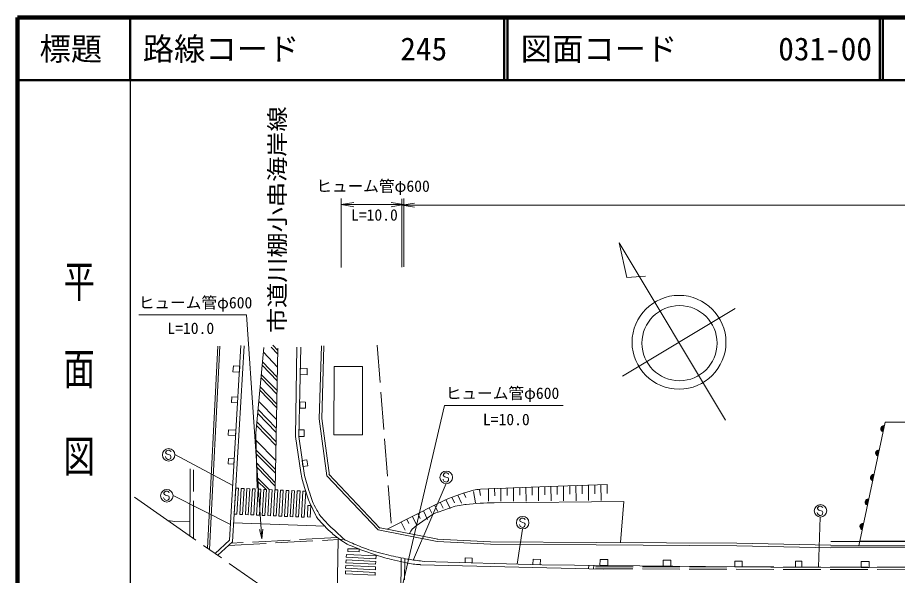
# Model space of a CAD drawing. Units: millimetres, scale not verified. Extents: x 40000 to 680000, y 20000 to 380000.
# Drawn here: x 40000 to 180554, y 290863 to 380000 of the extents above; entities that cross this region are included whole.
import ezdxf
from ezdxf.enums import TextEntityAlignment as Align

# ---------------------------------------------------------------- set-up
doc = ezdxf.new("R2010")
doc.units = ezdxf.units.MM
doc.header["$LTSCALE"] = 1000
doc.linetypes.add('CHAIN', pattern=[18.5, 12, -1.5, 3.5, -1.5])
doc.linetypes.add('DASHED', pattern=[7.5, 6, -1.5])
for name, color, linetype, lineweight in [('M-BGD', 7, 'Continuous', 13), ('M-BMK', 2, 'CHAIN', 13), ('M-BMK-SRVR', 3, 'Continuous', 13), ('M-STR-HTXT', 7, 'Continuous', 13), ('M-STR-STRC', 7, 'Continuous', 13), ('M-STR-STRD', 7, 'Continuous', 13), ('M-TTL', 2, 'Continuous', 140), ('M-TTL-BAND', 7, 'Continuous', 25), ('M-TTL-LINE', 7, 'Continuous', 50)]:
    doc.layers.add(name, color=color, linetype=linetype, lineweight=lineweight)
doc.layers.add('M-BMK-HTXT', color=7, linetype='Continuous')
doc.layers.add('M-TTL-TXT', color=7, linetype='Continuous')
doc.styles.add('@ＭＳ ゴシック', font='')
doc.styles.add('ＭＳ ゴシック', font='')
doc.styles.get('@ＭＳ ゴシック').set_extended_font_data('@MS Gothic')
doc.styles.get('ＭＳ ゴシック').set_extended_font_data('MS Gothic')

# ---------------------------------------------------------------- blocks, each defined once
blk = doc.blocks.new('open_arrow')
at = {"color": 0, "linetype": 'Continuous', "lineweight": -2}
blk.add_lwpolyline([(7.5, 1.25), (0, 0), (7.5, -1.25)], dxfattribs=at)

msp = doc.modelspace()

# ---------------------------------------------------------------- linework, layer by layer
at = {"layer": 'M-BGD'}
for p, q in [((70343, 295216), (72001, 327505)), ((70680, 294981), (72301, 327490)), ((75687, 327593), (73846, 296469)), ((76186, 327564), (74333, 296238)), ((88528, 327541), (88199, 315908)), ((88928, 327530), (88599, 315897)), ((84612, 327343), (84410, 313067)), ((85231, 327337), (84914, 313060)), ((88199, 315908), (89417, 306775)), ((88596, 315961), (89814, 306828)), ((84410, 313067), (85246, 307324)), ((84914, 313060), (85824, 306846)), ((67499, 297200), (67552, 307901)), ((85824, 306846), (86529, 304442)), ((89417, 306775), (97582, 298151)), ((89708, 307050), (97872, 298426)), ((85790, 305050), (86488, 302927)), ((124765, 305074), (113929, 304636)), ((123207, 305022), (123223, 302763)), ((124207, 305055), (124216, 303750)), ((134240, 305386), (124765, 305074)), ((125206, 305088), (125222, 302777)), ((126205, 305121), (126215, 303793)), ((127205, 305154), (127221, 302791)), ((128204, 305187), (128214, 303836)), ((129203, 305220), (129221, 302805)), ((130203, 305253), (130213, 303879)), ((131202, 305286), (131220, 302819)), ((132202, 305319), (132211, 303922)), ((133201, 305352), (133219, 302834)), ((134200, 305385), (134210, 303965)), ((110304, 303710), (110930, 302390)), ((111263, 304020), (111608, 303294)), ((112851, 304467), (111771, 304167)), ((112836, 304258), (113162, 302449)), ((113802, 304517), (113965, 303612)), ((115212, 304758), (115227, 302706)), ((116212, 304791), (116220, 303578)), ((117211, 304824), (117226, 302720)), ((118210, 304857), (118219, 303621)), ((119210, 304890), (119225, 302734)), ((120209, 304923), (120218, 303664)), ((121208, 304956), (121224, 302748)), ((122208, 304989), (122217, 303707)), ((86671, 302472), (87651, 300433)), ((107147, 302370), (99063, 298263)), ((107530, 302561), (107972, 301629)), ((108437, 302980), (109123, 301534)), ((109362, 303364), (109790, 302461)), ((111644, 302207), (111473, 302188)), ((136839, 302681), (116117, 302470)), ((136310, 296117), (136839, 302681)), ((104854, 301205), (105510, 299821)), ((105745, 301658), (106154, 300796)), ((106608, 302097), (107122, 301067)), ((108989, 301627), (107181, 300992)), ((64037, 299616), (65074, 299465)), ((65074, 299465), (67511, 299535)), ((88117, 299743), (88561, 299258)), ((101288, 299393), (101893, 298108)), ((102179, 299846), (102518, 299131)), ((103071, 300299), (103703, 298965)), ((105778, 300269), (103662, 298776)), ((103927, 300734), (104336, 299964)), ((89581, 298219), (89986, 297834)), ((97582, 298151), (107032, 296259)), ((97660, 298543), (107111, 296651)), ((107052, 296659), (115557, 296230)), ((73846, 296469), (71559, 294368)), ((74333, 296238), (71979, 294074)), ((91632, 296514), (92078, 296214)), ((93303, 295567), (94239, 295193)), ((107032, 296259), (115537, 295830)), ((115537, 295830), (132420, 295742)), ((115539, 296230), (132422, 296142)), ((132420, 295742), (154912, 295596)), ((132423, 296142), (154914, 295996)), ((154912, 295596), (169934, 295279)), ((154920, 295996), (169943, 295679)), ((169933, 296279), (282503, 296242)), ((169934, 295579), (282497, 295742)), ((169934, 295279), (282498, 295442)), ((174573, 296362), (209200, 296305)), ((95480, 294727), (97005, 294192)), ((99711, 293418), (102149, 292874)), ((104286, 292581), (104370, 292576)), ((104370, 292576), (133565, 291870)), ((104948, 293107), (123724, 292564)), ((123724, 292564), (160348, 292177)), ((131237, 292484), (131215, 291927)), ((132036, 292452), (132014, 291895)), ((160348, 292177), (210587, 292036))]:
    msp.add_line(p, q, dxfattribs=at)
at = {"layer": 'M-BGD', "linetype": 'DASHED'}
for p, q in [((97465, 327648), (99699, 298954)), ((68088, 296789), (68116, 307712)), ((73709, 295665), (92145, 296635)), ((101296, 293623), (101154, 282688)), ((101789, 282671), (101848, 293560)), ((333316, 291992), (131977, 292244)), ((333305, 291367), (131986, 291908))]:
    msp.add_line(p, q, dxfattribs=at)
at = {"layer": 'M-BGD'}
msp.add_lwpolyline([(208931, 329842), (208549, 315343), (178618, 315352), (174407, 295586)], dxfattribs=at)
for points in [[(75491, 324280), (75435, 323331), (74410, 323391), (74466, 324340)], [(85156, 323954), (85134, 322963), (86263, 322938), (86285, 323929)], [(90576, 324247), (90544, 313349), (95079, 313336), (95110, 324234)], [(75199, 319347), (75145, 318439), (74176, 318496), (74229, 319405)], [(85093, 317607), (85107, 318575), (86011, 318563), (85997, 317594)], [(74887, 314065), (74835, 313194), (73641, 313265), (73692, 314135)], [(84914, 313060), (84938, 314121), (85777, 314108), (85762, 313048)], [(74617, 309510), (74566, 308645), (73654, 308699), (73705, 309564)], [(85594, 308258), (85438, 309209), (86208, 309335), (86364, 308383)], [(111501, 292917), (112603, 292885), (112625, 293624), (111522, 293656)], [(122337, 292604), (123506, 292570), (123530, 293412), (122361, 293446)], [(133033, 292465), (134277, 292452), (134287, 293387), (133043, 293400)], [(143143, 292358), (144339, 292346), (144349, 293293), (143153, 293306)], [(154587, 292238), (155760, 292225), (155769, 293128), (154597, 293141)], [(164275, 292166), (165283, 292163), (165286, 293128), (164278, 293131)], [(174782, 292136), (176025, 292133), (176028, 293081), (174785, 293085)]]:
    msp.add_lwpolyline(points, close=True, dxfattribs=at)
at = {"layer": 'M-BGD', "linetype": 'DASHED'}
msp.add_lwpolyline([(91165, 296886), (91029, 296896), (74067, 295994)], dxfattribs=at)
at = {"layer": 'M-BGD'}
for centre, radius, start, end in [((178396, 314310), 500, 77.97421, 257.97421), ((178396, 314310), 400, 77.97421, 257.97421), ((178396, 314310), 300, 77.97421, 257.97421), ((178396, 314310), 200, 77.97421, 257.97421), ((178396, 314310), 100, 77.97421, 257.97421), ((177563, 310398), 500, 77.97421, 257.97421), ((177563, 310398), 400, 77.97421, 257.97421), ((177563, 310398), 300, 77.97421, 257.97421), ((177563, 310398), 200, 77.97421, 257.97421), ((177563, 310398), 100, 77.97421, 257.97421), ((99230, 309469), 14148, 188.71975, 198.20017), ((176729, 306486), 500, 77.97421, 257.97421), ((176729, 306486), 400, 77.97421, 257.97421), ((176729, 306486), 300, 77.97421, 257.97421), ((176729, 306486), 200, 77.97421, 257.97421), ((176729, 306486), 100, 77.97421, 257.97421), ((118447, 280132), 24945, 105.52411, 116.93722), ((114120, 299895), 4744, 92.31372, 105.52411), ((90063, 304102), 3764, 198.20017, 205.66181), ((116587, 256311), 46161, 90.58364, 96.14663), ((175896, 302573), 500, 77.97421, 257.97421), ((175896, 302573), 400, 77.97421, 257.97421), ((175896, 302573), 300, 77.97421, 257.97421), ((175896, 302573), 200, 77.97421, 257.97421), ((175896, 302573), 100, 77.97421, 257.97421), ((109072, 295601), 5713, 109.33481, 125.21759), ((112660, 291166), 11086, 96.14663, 109.33481), ((90216, 301665), 2846, 205.66181, 222.47917), ((104150, 313532), 21137, 222.47917, 226.42497), ((105685, 295911), 3507, 125.21759, 152.00142), ((175062, 298661), 500, 77.97421, 257.97421), ((175062, 298661), 400, 77.97421, 257.97421), ((175062, 298661), 300, 77.97421, 257.97421), ((175062, 298661), 200, 77.97421, 257.97421), ((175062, 298661), 100, 77.97421, 257.97421), ((98588, 306874), 12479, 226.42497, 236.12128), ((95750, 301684), 6588, 236.12128, 248.19859), ((105675, 323784), 30794, 248.19859, 250.66519), ((104922, 316756), 23913, 250.66519, 257.4126), ((104965, 305483), 12920, 257.4126, 266.98721)]:
    msp.add_arc(centre, radius, start, end, dxfattribs=at)
msp.add_open_spline([(86529, 304442), (86931, 303172), (87037, 302734), (87576, 301738), (87944, 301057), (88131, 300649), (88639, 300065), (89495, 299081), (90054, 298602), (91000, 297704), (91251, 297466), (91406, 297348), (91657, 297110), (91850, 296927), (91932, 296794), (92145, 296635), (92395, 296449), (92577, 296412), (92861, 296281), (93793, 295851), (94323, 295625), (95285, 295265), (96504, 294808), (97215, 294628), (98474, 294295), (99702, 293971), (100403, 293838), (101648, 293592), (102498, 293423), (102978, 293341), (103838, 293232), (104270, 293177), (104414, 293158), (104948, 293107)], degree=3, knots=[0, 0, 0, 0, 1, 1, 1, 2, 2, 2, 3, 3, 3, 4, 4, 4, 5, 5, 5, 6, 6, 6, 7, 7, 7, 8, 8, 8, 9, 9, 9, 10, 10, 10, 11, 11, 11, 11], dxfattribs=at)
at = {"layer": 'M-BMK'}
msp.add_line((58651, 303374), (78723, 289369), dxfattribs=at)
at = {"layer": 'M-BMK-SRVR'}
for p, q in [((153092, 315657), (136101, 343984)), ((136101, 343984), (137316, 338448)), ((137316, 338448), (140308, 338674)), ((136628, 322692), (154638, 333495))]:
    msp.add_line(p, q, dxfattribs=at)
for centre, radius in [((145669, 328115), 7501), ((145743, 327975), 6000)]:
    msp.add_circle(centre, radius, dxfattribs=at)
at = {"layer": 'M-STR-HTXT'}
for p, q in [((91710, 340080), (91710, 351118)), ((91710, 350118), (101701, 350118)), ((101387, 340122), (101387, 351028)), ((101387, 350028), (291899, 350028)), ((101701, 340149), (101701, 351118))]:
    msp.add_line(p, q, dxfattribs=at)
for points in [[(79004, 296716), (76563, 332483), (59359, 332483)], [(101225, 288137), (108203, 318016), (127153, 318016)]]:
    msp.add_lwpolyline(points, dxfattribs=at)
at = {"layer": 'M-STR-STRC'}
for p, q in [((63798, 310756), (63670, 310618)), ((63929, 310849), (63798, 310756)), ((64095, 310883), (63929, 310849)), ((64211, 310866), (64095, 310883)), ((64355, 310794), (64211, 310866)), ((64465, 310719), (64355, 310794)), ((64500, 310608), (64465, 310719)), ((63656, 309729), (63617, 309839)), ((63670, 310618), (63654, 310504)), ((63654, 310504), (63739, 310322)), ((63740, 309552), (63656, 309729)), ((63739, 310322), (63890, 310248)), ((63843, 309478), (63740, 309552)), ((63990, 309403), (63843, 309478)), ((63890, 310248), (64423, 310060)), ((64110, 309386), (63990, 309403)), ((64277, 309415), (64110, 309386)), ((64402, 309511), (64277, 309415)), ((64473, 309660), (64402, 309511)), ((64423, 310060), (64503, 309887)), ((64503, 309887), (64473, 309660)), ((74365, 305251), (65142, 310158)), ((108020, 307008), (108004, 306894)), ((108004, 306894), (108089, 306712)), ((108148, 307147), (108020, 307008)), ((108089, 306712), (108240, 306638)), ((108279, 307239), (108148, 307147)), ((108240, 306638), (108772, 306450)), ((108445, 307273), (108279, 307239)), ((108561, 307257), (108445, 307273)), ((108705, 307184), (108561, 307257)), ((108815, 307110), (108705, 307184)), ((108772, 306450), (108853, 306278)), ((108849, 306998), (108815, 307110)), ((103253, 293400), (108467, 305529)), ((108006, 306119), (107967, 306229)), ((108090, 305942), (108006, 306119)), ((108193, 305868), (108090, 305942)), ((108339, 305793), (108193, 305868)), ((108460, 305776), (108339, 305793)), ((108627, 305805), (108460, 305776)), ((108752, 305901), (108627, 305805)), ((108823, 306050), (108752, 305901)), ((108853, 306278), (108823, 306050)), ((63387, 304076), (63371, 303963)), ((63371, 303963), (63457, 303780)), ((63516, 304215), (63387, 304076)), ((63457, 303780), (63608, 303707)), ((63647, 304308), (63516, 304215)), ((63608, 303707), (64140, 303519)), ((63813, 304341), (63647, 304308)), ((63929, 304325), (63813, 304341)), ((64073, 304252), (63929, 304325)), ((64183, 304178), (64073, 304252)), ((64217, 304066), (64183, 304178)), ((73994, 298974), (64851, 303633)), ((63374, 303188), (63335, 303298)), ((63458, 303010), (63374, 303188)), ((63561, 302937), (63458, 303010)), ((63707, 302862), (63561, 302937)), ((63827, 302845), (63707, 302862)), ((63995, 302873), (63827, 302845)), ((64120, 302969), (63995, 302873)), ((64191, 303118), (64120, 302969)), ((64140, 303519), (64220, 303346)), ((64220, 303346), (64191, 303118)), ((167792, 300781), (167753, 300891)), ((167805, 301670), (167789, 301556)), ((167789, 301556), (167875, 301374)), ((167934, 301808), (167805, 301670)), ((167875, 301374), (168026, 301300)), ((168065, 301901), (167934, 301808)), ((168026, 301300), (168558, 301112)), ((168231, 301935), (168065, 301901)), ((168347, 301918), (168231, 301935)), ((168491, 301846), (168347, 301918)), ((168601, 301771), (168491, 301846)), ((168558, 301112), (168638, 300939)), ((168635, 301660), (168601, 301771)), ((168638, 300939), (168609, 300712)), ((120238, 299769), (120222, 299655)), ((120222, 299655), (120307, 299473)), ((120366, 299908), (120238, 299769)), ((120307, 299473), (120458, 299400)), ((120497, 300001), (120366, 299908)), ((120458, 299400), (120990, 299211)), ((120663, 300034), (120497, 300001)), ((120779, 300018), (120663, 300034)), ((120923, 299945), (120779, 300018)), ((121033, 299871), (120923, 299945)), ((121067, 299759), (121033, 299871)), ((167876, 300603), (167792, 300781)), ((167979, 300530), (167876, 300603)), ((167933, 292199), (168237, 300163)), ((168125, 300455), (167979, 300530)), ((168246, 300438), (168125, 300455)), ((168413, 300467), (168246, 300438)), ((168538, 300563), (168413, 300467)), ((168609, 300712), (168538, 300563)), ((74513, 299289), (89066, 298725)), ((119816, 292677), (120660, 298269)), ((120224, 298881), (120185, 298991)), ((120308, 298703), (120224, 298881)), ((120411, 298629), (120308, 298703)), ((120557, 298554), (120411, 298629)), ((120678, 298537), (120557, 298554)), ((120845, 298566), (120678, 298537)), ((120970, 298662), (120845, 298566)), ((121041, 298811), (120970, 298662)), ((120990, 299211), (121071, 299039)), ((121071, 299039), (121041, 298811)), ((90952, 280837), (91212, 296586))]:
    msp.add_line(p, q, dxfattribs=at)
for points in [[(74841, 304817), (74595, 300660), (75044, 300640), (75290, 304797)], [(75735, 304777), (75489, 300620), (75939, 300599), (76185, 304757)], [(76630, 304737), (76384, 300579), (76834, 300559), (77080, 304717)], [(77525, 304697), (77279, 300539), (77729, 300519), (77975, 304677)], [(78420, 304657), (78174, 300499), (78624, 300479), (78870, 304637)], [(79315, 304617), (79069, 300459), (79519, 300439), (79765, 304596)], [(80210, 304577), (79964, 300419), (80414, 300399), (80660, 304556)], [(81105, 304536), (80859, 300379), (81308, 300359), (81554, 304516)], [(82000, 304496), (81754, 300339), (82203, 300318), (82449, 304476)], [(82895, 304456), (82649, 300298), (83098, 300278), (83344, 304436)], [(83790, 304416), (83544, 300258), (83993, 300238), (84239, 304396)], [(84684, 304376), (84439, 300218), (84888, 300198), (85134, 304356)], [(85579, 304336), (85333, 300178), (85783, 300158), (86029, 304316)], [(86304, 300200), (86377, 302045), (86826, 302014), (86753, 300169)], [(97270, 293971), (92520, 294208), (92498, 293759), (97247, 293522)], [(92759, 294669), (94573, 294653), (94573, 295103), (92759, 295119)], [(97181, 292212), (92432, 292449), (92409, 292000), (97159, 291763)], [(97226, 293091), (92476, 293329), (92453, 292880), (97203, 292642)], [(97137, 291333), (92387, 291570), (92365, 291121), (97114, 290883)]]:
    msp.add_lwpolyline(points, close=True, dxfattribs=at)
for centre in [(64127, 310131), (108477, 306521), (63845, 303590), (168263, 301183), (120695, 299283)]:
    msp.add_circle(centre, 1000, dxfattribs=at)
at = {"layer": 'M-STR-STRD'}
for p, q in [((81571, 326798), (80779, 327630)), ((78075, 313568), (79341, 327289)), ((79270, 326515), (81520, 324117)), ((81560, 326229), (80490, 327354)), ((81146, 304601), (81578, 327187)), ((79133, 325010), (81490, 322553)), ((79081, 324469), (81478, 321969)), ((81530, 324654), (81534, 324650)), ((78891, 322412), (81437, 319829)), ((78933, 322971), (81449, 320420)), ((78758, 320973), (81407, 318225)), ((78709, 320441), (81396, 317654)), ((78546, 318672), (81360, 315785)), ((78366, 316724), (81320, 313700)), ((78425, 317369), (81333, 314380)), ((81370, 316331), (81373, 316328)), ((78242, 315383), (81292, 312210)), ((78286, 304755), (78075, 313568)), ((78191, 314830), (81280, 311602)), ((78102, 312415), (81234, 309218)), ((78140, 310824), (81207, 307776)), ((78154, 310240), (81196, 307223)), ((81246, 309820), (81256, 309810)), ((78188, 308844), (81166, 305679)), ((78205, 308141), (81156, 305117)), ((78242, 306579), (80210, 304577)), ((78257, 305959), (79695, 304600))]:
    msp.add_line(p, q, dxfattribs=at)
at = {"layer": 'M-TTL'}
for p, q in [((40000, 380000), (40000, 20000)), ((680000, 380000), (40000, 380000))]:
    msp.add_line(p, q, dxfattribs=at)
at = {"layer": 'M-TTL-BAND'}
msp.add_line((58000, 370000), (58000, 20000), dxfattribs=at)
at = {"layer": 'M-TTL-LINE'}
for p, q in [((58000, 380000), (58000, 370000)), ((117750, 380000), (117750, 370000)), ((118250, 380000), (118250, 370000)), ((177750, 380000), (177750, 370000)), ((178250, 380000), (178250, 370000)), ((40000, 370000), (680000, 370000))]:
    msp.add_line(p, q, dxfattribs=at)

# ---------------------------------------------------------------- block references
at = {"layer": 'M-STR-HTXT', "xscale": 267, "yscale": 267}
for p in [(91710, 350118), (101387, 350028)]:
    msp.add_blockref('open_arrow', p, dxfattribs=at)
at = {"layer": 'M-STR-HTXT'}
for p, xscale, yscale, rotation in [((101701, 350118), 267, 267, 180), ((79004, 296716), 200, 200, 93.9)]:
    msp.add_blockref('open_arrow', p, dxfattribs=dict(at, xscale=xscale, yscale=yscale, rotation=rotation))

# ---------------------------------------------------------------- texts
at = {"layer": 'M-BMK-HTXT', "style": 'ＭＳ ゴシック', "width": 1.15}
msp.add_text('市道川棚小串海岸線', height=2566, rotation=90, dxfattribs=at).set_placement((81487, 329583), align=Align.MIDDLE_LEFT)
at = {"layer": 'M-STR-HTXT', "style": 'ＭＳ ゴシック'}
for s, p in [('ヒューム管φ600', (87715, 351607)), ('ヒューム管φ600', (59359, 332983)), ('L=10.0', (63923, 328892)), ('ヒューム管φ600', (108403, 318516)), ('L=10.0', (114334, 314317))]:
    msp.add_text(s, height=1833, dxfattribs=at).set_placement(p, align=Align.BOTTOM_LEFT)
msp.add_text('L=10.0', height=1833, dxfattribs=at).set_placement((97000, 347000), align=Align.BOTTOM_CENTER)
at = {"layer": 'M-TTL-BAND', "style": '@ＭＳ ゴシック', "width": 1.4}
msp.add_text('平  面  図', height=3666, rotation=270, dxfattribs=at).set_placement((49777, 306475), align=Align.MIDDLE_RIGHT)
at = {"layer": 'M-TTL-TXT', "style": 'ＭＳ ゴシック'}
msp.add_text('標題', height=3666, dxfattribs=at).set_placement((48500, 375000), align=Align.MIDDLE_CENTER)
for s, p in [('路線コード', (60000, 375000)), ('245', (101142, 375000)), ('図面コード', (120380, 375000)), ('031-00', (161521, 375000))]:
    msp.add_text(s, height=3666, dxfattribs=at).set_placement(p, align=Align.MIDDLE_LEFT)

doc.saveas('drawing.dxf')
